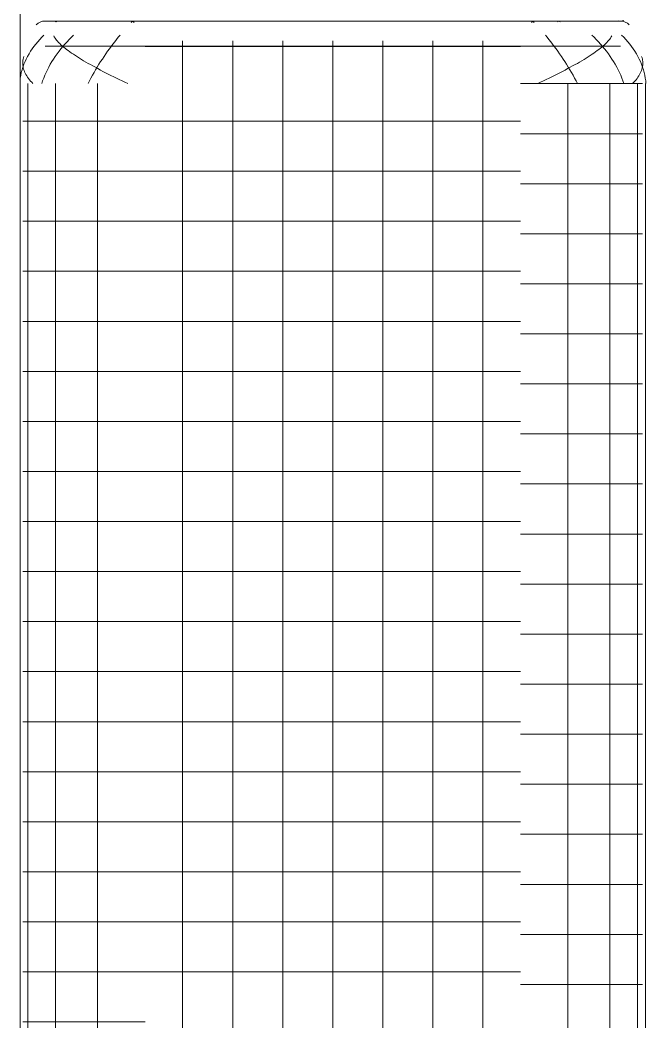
# Model space of a CAD drawing. Header units: millimetres. Extents: x 586.5 to 618.3, y 239.1 to 272.6.
# Drawn here: x 594.0715 to 594.3217, y 242.1104 to 242.5108 of the extents above; entities that cross this region are included whole.
import ezdxf

# ---------------------------------------------------------------- set-up
doc = ezdxf.new("R2010")
doc.units = ezdxf.units.MM
doc.header["$LTSCALE"] = 75
doc.layers.add('A Arquitetura LRZ', color=252, linetype='Continuous', lineweight=9)
doc.layers.add('A Mobiliário LRZ', color=253, linetype='Continuous', lineweight=9)

msp = doc.modelspace()

# ---------------------------------------------------------------- linework, layer by layer
at = {"layer": 'A Arquitetura LRZ'}
msp.add_line((594.0715434448688, 240.1799037126669), (594.0715434448688, 249.2604037126669), dxfattribs=at)
at = {"layer": 'A Mobiliário LRZ'}
for p, q in [((594.0815457760596, 242.5104037126669), (594.0815434448688, 242.5104037126669)), ((594.0815434448688, 242.5104037126669), (594.0815754406024, 242.5104037126669)), ((594.0815950391097, 242.5104037126669), (594.0815457760596, 242.5104037126669)), ((594.0815754406024, 242.5104037126669), (594.0816713766167, 242.5104037126669)), ((594.0817082110873, 242.5104037126669), (594.0815950391097, 242.5104037126669)), ((594.0816713766167, 242.5104037126669), (594.0818310994347, 242.5104037126669)), ((594.0818851109411, 242.5104037126669), (594.0817082110873, 242.5104037126669)), ((594.0818310994347, 242.5104037126669), (594.0820543535337, 242.5104037126669)), ((594.0821254556693, 242.5104037126669), (594.0818851109411, 242.5104037126669)), ((594.0820543535337, 242.5104037126669), (594.0823407817552, 242.5104037126669)), ((594.0824288607714, 242.5104037126669), (594.0821254556693, 242.5104037126669)), ((594.0823407817552, 242.5104037126669), (594.0826899258748, 242.5104037126669)), ((594.082794840864, 242.5104037126669), (594.0824288607714, 242.5104037126669)), ((594.0826899258748, 242.5104037126669), (594.0831012273363, 242.5104037126669)), ((594.0832228104572, 242.5104037126669), (594.082794840864, 242.5104037126669)), ((594.0831012273363, 242.5104037126669), (594.0835740281454, 242.5104037126669)), ((594.0837120848909, 242.5104037126669), (594.0832228104572, 242.5104037126669)), ((594.0835740281454, 242.5104037126669), (594.0841075719217, 242.5104037126669)), ((594.0842618814302, 242.5104037126669), (594.0837120848909, 242.5104037126669)), ((594.0841075719217, 242.5104037126669), (594.0847010051086, 242.5104037126669)), ((594.0848713205179, 242.5104037126669), (594.0842618814302, 242.5104037126669)), ((594.0847010051086, 242.5104037126669), (594.08535337834, 242.5104037126669)), ((594.0855394271817, 242.5104037126669), (594.0848713205179, 242.5104037126669)), ((594.08535337834, 242.5104037126669), (594.0860636479576, 242.5104037126669)), ((594.0862651325934, 242.5104037126669), (594.0855394271817, 242.5104037126669)), ((594.0859191143685, 242.5103830551478), (594.0856173112325, 242.510102401564)), ((594.086248376061, 242.5101526979246), (594.0859191143685, 242.510424370186)), ((594.0860636479576, 242.5104037126669), (594.0868306776817, 242.5104037126669)), ((594.087047275779, 242.5104037126669), (594.0862651325934, 242.5104037126669)), ((594.0868306776817, 242.5104037126669), (594.0876532404283, 242.5104037126669)), ((594.0878846054765, 242.5104037126669), (594.087047275779, 242.5104037126669)), ((594.0876532404283, 242.5104037126669), (594.0885300202724, 242.5104037126669)), ((594.0887757821367, 242.5104037126669), (594.0878846054765, 242.5104037126669)), ((594.0885300202724, 242.5104037126669), (594.0894596145534, 242.5104037126669)), ((594.0897193800673, 242.5104037126669), (594.0887757821367, 242.5104037126669)), ((594.0894596145534, 242.5104037126669), (594.0904405361188, 242.5104037126669)), ((594.0907138897128, 242.5104037126669), (594.0897193800673, 242.5104037126669)), ((594.0904405361188, 242.5104037126669), (594.0914712157032, 242.5104037126669)), ((594.09175772007, 242.5104037126669), (594.0907138897128, 242.5104037126669)), ((594.0914712157032, 242.5104037126669), (594.0925500044392, 242.5104037126669)), ((594.0928492012329, 242.5104037126669), (594.09175772007, 242.5104037126669)), ((594.0925500044392, 242.5104037126669), (594.0936751764949, 242.5104037126669)), ((594.0939865870644, 242.5104037126669), (594.0928492012329, 242.5104037126669)), ((594.0936751764949, 242.5104037126669), (594.0948449318352, 242.5104037126669)), ((594.0951680579899, 242.5104037126669), (594.0939865870644, 242.5104037126669)), ((594.0948449318352, 242.5104037126669), (594.0960573991008, 242.5104037126669)), ((594.096391723908, 242.5104037126669), (594.0951680579899, 242.5104037126669)), ((594.0960573991008, 242.5104037126669), (594.0973106386031, 242.5104037126669)), ((594.0976556272143, 242.5104037126669), (594.096391723908, 242.5104037126669)), ((594.0973106386031, 242.5104037126669), (594.0986026454259, 242.5104037126669)), ((594.098957745933, 242.5104037126669), (594.0976556272143, 242.5104037126669)), ((594.0986026454259, 242.5104037126669), (594.099931352634, 242.5104037126669)), ((594.1002959969519, 242.5104037126669), (594.098957745933, 242.5104037126669)), ((594.099931352634, 242.5104037126669), (594.1012946345795, 242.5104037126669)), ((594.101668239355, 242.5104037126669), (594.1002959969519, 242.5104037126669)), ((594.1012946345795, 242.5104037126669), (594.1026903103018, 242.5104037126669)), ((594.1030722778471, 242.5104037126669), (594.101668239355, 242.5104037126669)), ((594.1026903103018, 242.5104037126669), (594.1041161470177, 242.5104037126669)), ((594.1045058662662, 242.5104037126669), (594.1030722778471, 242.5104037126669)), ((594.1041161470177, 242.5104037126669), (594.1055698636926, 242.5104037126669)), ((594.1059667111765, 242.5104037126669), (594.1045058662662, 242.5104037126669)), ((594.1055698636926, 242.5104037126669), (594.1070491346898, 242.5104037126669)), ((594.1074524755378, 242.5104037126669), (594.1059667111765, 242.5104037126669)), ((594.1070491346898, 242.5104037126669), (594.1085515934913, 242.5104037126669)), ((594.1089607824441, 242.5104037126669), (594.1074524755378, 242.5104037126669)), ((594.1085515934913, 242.5104037126669), (594.1100748364835, 242.5104037126669)), ((594.1104892189262, 242.5104037126669), (594.1089607824441, 242.5104037126669)), ((594.1100748364835, 242.5104037126669), (594.1116164268027, 242.5104037126669)), ((594.1120353398117, 242.5104037126669), (594.1104892189262, 242.5104037126669)), ((594.1116164268027, 242.5104037126669), (594.1131738982332, 242.5104037126669)), ((594.113596671637, 242.5104037126669), (594.1120353398117, 242.5104037126669)), ((594.1131738982332, 242.5104037126669), (594.1147447591528, 242.5104037126669)), ((594.1151707166042, 242.5104037126669), (594.113596671637, 242.5104037126669)), ((594.1147447591528, 242.5104037126669), (594.1163264965193, 242.5104037126669)), ((594.1167549565772, 242.5104037126669), (594.1151707166042, 242.5104037126669)), ((594.116016150175, 242.509791849486), (594.1165969579215, 242.5103731858679)), ((594.1163264965193, 242.5104037126669), (594.1179165798902, 242.5104037126669)), ((594.1171580980301, 242.5098901046656), (594.1165969579215, 242.5104342394659)), ((594.11834685711, 242.5104037126669), (594.1167549565772, 242.5104037126669)), ((594.1179165798902, 242.5104037126669), (594.1195124654714, 242.5104037126669)), ((594.1199438715014, 242.5104037126669), (594.11834685711, 242.5104037126669)), ((594.1195124654714, 242.5104037126669), (594.1211116001865, 242.5104037126669)), ((594.1215434448688, 242.5104037126669), (594.1199438715014, 242.5104037126669)), ((594.1211116001865, 242.5104037126669), (594.1215434448688, 242.5104037126669)), ((594.2715434448688, 242.5104037126669), (594.1215434448688, 242.5104037126669)), ((594.1215434448688, 242.5104037126669), (594.2715434448688, 242.5104037126669)), ((594.2719752895512, 242.5104037126669), (594.2715434448688, 242.5104037126669)), ((594.2715434448688, 242.5104037126669), (594.2731430182363, 242.5104037126669)), ((594.2735744242661, 242.5104037126669), (594.2719752895512, 242.5104037126669)), ((594.2731430182363, 242.5104037126669), (594.2747400326275, 242.5104037126669)), ((594.2751703098473, 242.5104037126669), (594.2735744242661, 242.5104037126669)), ((594.2747400326275, 242.5104037126669), (594.2763319331603, 242.5104037126669)), ((594.2767603932183, 242.5104037126669), (594.2751703098473, 242.5104037126669)), ((594.2764899318161, 242.5104342394659), (594.2759287917074, 242.5098901046656)), ((594.2763319331603, 242.5104037126669), (594.2779161731333, 242.5104037126669)), ((594.2764899318161, 242.5103731858679), (594.2770707395625, 242.509791849486)), ((594.2783421305849, 242.5104037126669), (594.2767603932183, 242.5104037126669)), ((594.2779161731333, 242.5104037126669), (594.2794902181006, 242.5104037126669)), ((594.2799129915045, 242.5104037126669), (594.2783421305849, 242.5104037126669)), ((594.2794902181006, 242.5104037126669), (594.2810515499259, 242.5104037126669)), ((594.2814704629349, 242.5104037126669), (594.2799129915045, 242.5104037126669)), ((594.2810515499259, 242.5104037126669), (594.2825976708114, 242.5104037126669)), ((594.2830120532541, 242.5104037126669), (594.2814704629349, 242.5104037126669)), ((594.2825976708114, 242.5104037126669), (594.2841261072934, 242.5104037126669)), ((594.2845352962463, 242.5104037126669), (594.2830120532541, 242.5104037126669)), ((594.2841261072934, 242.5104037126669), (594.2856344141998, 242.5104037126669)), ((594.2860377550479, 242.5104037126669), (594.2845352962463, 242.5104037126669)), ((594.2856344141998, 242.5104037126669), (594.2871201785612, 242.5104037126669)), ((594.2875170260451, 242.5104037126669), (594.2860377550479, 242.5104037126669)), ((594.2868949558008, 242.5104029869037), (594.2863571572105, 242.5101332501952)), ((594.2874052143756, 242.5101430525013), (594.2868949558007, 242.5104044384302)), ((594.2871201785612, 242.5104037126669), (594.2885810234715, 242.5104037126669)), ((594.2889707427198, 242.5104037126669), (594.2875170260451, 242.5104037126669)), ((594.2885810234715, 242.5104037126669), (594.2900146118905, 242.5104037126669)), ((594.2903965794358, 242.5104037126669), (594.2889707427198, 242.5104037126669)), ((594.2900146118905, 242.5104037126669), (594.2914186503825, 242.5104037126669)), ((594.2917922551582, 242.5104037126669), (594.2903965794358, 242.5104037126669)), ((594.2914186503825, 242.5104037126669), (594.2927908927857, 242.5104037126669)), ((594.2931555371035, 242.5104037126669), (594.2917922551582, 242.5104037126669)), ((594.2927908927857, 242.5104037126669), (594.2941291438046, 242.5104037126669)), ((594.2944842443117, 242.5104037126669), (594.2931555371035, 242.5104037126669)), ((594.2941291438046, 242.5104037126669), (594.2954312625233, 242.5104037126669)), ((594.2957762511345, 242.5104037126669), (594.2944842443117, 242.5104037126669)), ((594.2954312625233, 242.5104037126669), (594.2966951658295, 242.5104037126669)), ((594.2970294906368, 242.5104037126669), (594.2957762511345, 242.5104037126669)), ((594.2966951658295, 242.5104037126669), (594.2979188317477, 242.5104037126669)), ((594.2982419579024, 242.5104037126669), (594.2970294906368, 242.5104037126669)), ((594.2979188317477, 242.5104037126669), (594.2991003026732, 242.5104037126669)), ((594.2994117132426, 242.5104037126669), (594.2982419579024, 242.5104037126669)), ((594.2991003026732, 242.5104037126669), (594.3002376885048, 242.5104037126669)), ((594.3005368852985, 242.5104037126669), (594.2994117132426, 242.5104037126669)), ((594.3002376885048, 242.5104037126669), (594.3013291696676, 242.5104037126669)), ((594.3016156740345, 242.5104037126669), (594.3005368852985, 242.5104037126669)), ((594.3013291696676, 242.5104037126669), (594.3023730000248, 242.5104037126669)), ((594.3026463536188, 242.5104037126669), (594.3016156740345, 242.5104037126669)), ((594.3023730000248, 242.5104037126669), (594.3033675096702, 242.5104037126669)), ((594.3036272751842, 242.5104037126669), (594.3026463536188, 242.5104037126669)), ((594.3033675096702, 242.5104037126669), (594.3043111076008, 242.5104037126669)), ((594.3045568694652, 242.5104037126669), (594.3036272751842, 242.5104037126669)), ((594.3043111076008, 242.5104037126669), (594.3052022842611, 242.5104037126669)), ((594.3054336493093, 242.5104037126669), (594.3045568694652, 242.5104037126669)), ((594.3052022842611, 242.5104037126669), (594.3060396139585, 242.5104037126669)), ((594.3062562120559, 242.5104037126669), (594.3054336493093, 242.5104037126669)), ((594.3060396139585, 242.5104037126669), (594.3068217571442, 242.5104037126669)), ((594.3070232417799, 242.5104037126669), (594.3062562120559, 242.5104037126669)), ((594.3068217571442, 242.5104037126669), (594.3075474625558, 242.5104037126669)), ((594.3077335113976, 242.5104037126669), (594.3070232417799, 242.5104037126669)), ((594.3075474625558, 242.5104037126669), (594.3082155692197, 242.5104037126669)), ((594.3083858846289, 242.5104037126669), (594.3077335113976, 242.5104037126669)), ((594.3082155692197, 242.5104037126669), (594.3088250083075, 242.5104037126669)), ((594.3089793178159, 242.5104037126669), (594.3083858846289, 242.5104037126669)), ((594.3088250083075, 242.5104037126669), (594.3093748048468, 242.5104037126669)), ((594.3095128615921, 242.5104037126669), (594.3089793178159, 242.5104037126669)), ((594.3093748048468, 242.5104037126669), (594.3098640792804, 242.5104037126669)), ((594.3099856624012, 242.5104037126669), (594.3095128615921, 242.5104037126669)), ((594.3098640792804, 242.5104037126669), (594.3102920488735, 242.5104037126669)), ((594.3103969638629, 242.5104037126669), (594.3099856624012, 242.5104037126669)), ((594.3102920488735, 242.5104037126669), (594.3106580289663, 242.5104037126669)), ((594.3107461079825, 242.5104037126669), (594.3103969638629, 242.5104037126669)), ((594.3106580289663, 242.5104037126669), (594.3109614340683, 242.5104037126669)), ((594.3110325362038, 242.5104037126669), (594.3107461079825, 242.5104037126669)), ((594.3109614340683, 242.5104037126669), (594.3112017787964, 242.5104037126669)), ((594.311255790303, 242.5104037126669), (594.3110325362038, 242.5104037126669)), ((594.3112017787964, 242.5104037126669), (594.3113786786503, 242.5104037126669)), ((594.3114155131209, 242.5104037126669), (594.311255790303, 242.5104037126669)), ((594.3113786786503, 242.5104037126669), (594.3114918506278, 242.5104037126669)), ((594.3115114491352, 242.5104037126669), (594.3114155131209, 242.5104037126669)), ((594.3114918506278, 242.5104037126669), (594.311541113678, 242.5104037126669)), ((594.3115434448688, 242.5104037126669), (594.3115114491352, 242.5104037126669)), ((594.311541113678, 242.5104037126669), (594.3115434448688, 242.5104037126669)), ((594.0786074040119, 242.5021485860614), (594.0794124850444, 242.5030458568703)), ((594.0794124850444, 242.5030458568703), (594.080250693097, 242.503916842957)), ((594.080250693097, 242.503916842957), (594.0811203143367, 242.5047602466545)), ((594.0849990887002, 242.5044822552312), (594.0852432503108, 242.5040668397037)), ((594.0852432503108, 242.5040668397037), (594.0855217109735, 242.5036447138489)), ((594.0855217109735, 242.5036447138489), (594.0858344182144, 242.5032160294422)), ((594.0858344182144, 242.5032160294422), (594.0861812713174, 242.502780940617)), ((594.0861812713174, 242.502780940617), (594.0865621213148, 242.5023396038096)), ((594.0903465981139, 242.5021485860614), (594.0912018489082, 242.5030458568703)), ((594.0912018489082, 242.5030458568703), (594.0920726660449, 242.503916842957)), ((594.0920726660449, 242.503916842957), (594.0929571650812, 242.5047602466545)), ((594.1094085178751, 242.5021485860614), (594.1101131884329, 242.5030458568703)), ((594.1101131884329, 242.5030458568703), (594.1108122108225, 242.503916842957)), ((594.1108122108225, 242.503916842957), (594.1115039723204, 242.5047602466545)), ((594.1365434448688, 242.5024540945734), (594.1365434448688, 242.4955974388276)), ((594.1565434448688, 242.5024540945734), (594.1565434448688, 242.4955974388276)), ((594.1765434448688, 242.5024540945734), (594.1765434448688, 242.4955974388276)), ((594.1965434448688, 242.5024540945734), (594.1965434448688, 242.4955974388276)), ((594.2165434448688, 242.5024540945734), (594.2165434448688, 242.4955974388276)), ((594.2365434448689, 242.5024540945734), (594.2365434448689, 242.4955974388276)), ((594.2565434448688, 242.5024540945734), (594.2565434448688, 242.4955974388276)), ((594.2815829174172, 242.5047602466545), (594.2822746789152, 242.503916842957)), ((594.2822746789152, 242.503916842957), (594.2829737013047, 242.5030458568703)), ((594.2829737013047, 242.5030458568703), (594.2836783718625, 242.5021485860614)), ((594.3001297246565, 242.5047602466545), (594.3010142236927, 242.503916842957)), ((594.3010142236927, 242.503916842957), (594.3018850408293, 242.5030458568703)), ((594.3018850408293, 242.5030458568703), (594.3027402916236, 242.5021485860614)), ((594.3069056184203, 242.502780940617), (594.3065247684227, 242.5023396038096)), ((594.3072524715232, 242.5032160294422), (594.3069056184203, 242.502780940617)), ((594.3075651787642, 242.5036447138489), (594.3072524715232, 242.5032160294422)), ((594.3078436394269, 242.5040668397037), (594.3075651787642, 242.5036447138489)), ((594.3080878010373, 242.5044822552312), (594.3078436394269, 242.5040668397037)), ((594.3119665754009, 242.5047602466545), (594.3128361966405, 242.503916842957)), ((594.3128361966405, 242.503916842957), (594.3136744046933, 242.5030458568703)), ((594.3136744046933, 242.5030458568703), (594.3144794857258, 242.5021485860614)), ((594.0757504367326, 242.4983239373724), (594.0764071347521, 242.4993126173826)), ((594.0764071347521, 242.4993126173826), (594.0771031735082, 242.5002805747589)), ((594.0771031735082, 242.5002805747589), (594.0778371036846, 242.5012263673585)), ((594.0778371036846, 242.5012263673585), (594.0786074040119, 242.5021485860614)), ((594.0815434448688, 242.5004037126669), (594.0815754406024, 242.5004037126669)), ((594.0815754406024, 242.5004037126669), (594.0816713766167, 242.5004037126669)), ((594.0816713766167, 242.5004037126669), (594.0818310994347, 242.5004037126669)), ((594.0818310994347, 242.5004037126669), (594.0820543535337, 242.5004037126669)), ((594.0820543535337, 242.5004037126669), (594.0823407817552, 242.5004037126669)), ((594.0823407817552, 242.5004037126669), (594.0826899258748, 242.5004037126669)), ((594.0826899258748, 242.5004037126669), (594.0831012273363, 242.5004037126669)), ((594.0831012273363, 242.5004037126669), (594.0835740281454, 242.5004037126669)), ((594.0835740281454, 242.5004037126669), (594.0841075719217, 242.5004037126669)), ((594.0841075719217, 242.5004037126669), (594.0847010051086, 242.5004037126669)), ((594.0847010051086, 242.5004037126669), (594.08535337834, 242.5004037126669)), ((594.08535337834, 242.5004037126669), (594.0860636479576, 242.5004037126669)), ((594.0860636479576, 242.5004037126669), (594.0868306776817, 242.5004037126669)), ((594.0865621213148, 242.5023396038096), (594.086976771059, 242.5018921777025)), ((594.0868306776817, 242.5004037126669), (594.0876532404283, 242.5004037126669)), ((594.086976771059, 242.5018921777025), (594.0874249753689, 242.5014388231679)), ((594.087118281193, 242.4983239373724), (594.0878928172303, 242.4993126173826)), ((594.0874249753689, 242.5014388231679), (594.0879064412571, 242.5009797032094)), ((594.0876532404283, 242.5004037126669), (594.0885300202724, 242.5004037126669)), ((594.0878928172303, 242.4993126173826), (594.0886902478297, 242.5002805747589)), ((594.0879064412571, 242.5009797032094), (594.0884208282336, 242.5005149829034)), ((594.0884208282336, 242.5005149829034), (594.0889677486861, 242.5000448293403)), ((594.0885300202724, 242.5004037126669), (594.0894596145534, 242.5004037126669)), ((594.0886902478297, 242.5002805747589), (594.0895087819754, 242.5012263673585)), ((594.0889677486861, 242.5000448293403), (594.0895467683383, 242.4995694115638)), ((594.0894596145534, 242.5004037126669), (594.0904405361188, 242.5004037126669)), ((594.0895087819754, 242.5012263673585), (594.0903465981139, 242.5021485860614)), ((594.0895467683383, 242.4995694115638), (594.0901574067841, 242.4990889005102)), ((594.0901574067841, 242.4990889005102), (594.0907991380952, 242.4986034689474)), ((594.0904405361188, 242.5004037126669), (594.0914712157032, 242.5004037126669)), ((594.0907991380952, 242.4986034689474), (594.0914713915057, 242.4981132914123)), ((594.0914712157032, 242.5004037126669), (594.0925500044392, 242.5004037126669)), ((594.0925500044392, 242.5004037126669), (594.0936751764949, 242.5004037126669)), ((594.0936751764949, 242.5004037126669), (594.0948449318352, 242.5004037126669)), ((594.0948449318352, 242.5004037126669), (594.0960573991008, 242.5004037126669)), ((594.0960573991008, 242.5004037126669), (594.0973106386031, 242.5004037126669)), ((594.0973106386031, 242.5004037126669), (594.0986026454259, 242.5004037126669)), ((594.0986026454259, 242.5004037126669), (594.099931352634, 242.5004037126669)), ((594.099931352634, 242.5004037126669), (594.1012946345795, 242.5004037126669)), ((594.1012946345795, 242.5004037126669), (594.1026903103018, 242.5004037126669)), ((594.1026903103018, 242.5004037126669), (594.1041161470177, 242.5004037126669)), ((594.1041161470177, 242.5004037126669), (594.1055698636926, 242.5004037126669)), ((594.1055698636926, 242.5004037126669), (594.1070491346898, 242.5004037126669)), ((594.1065666227419, 242.4983239373724), (594.1072771926883, 242.4993126173826)), ((594.1070491346898, 242.5004037126669), (594.1085515934913, 242.5004037126669)), ((594.1072771926883, 242.4993126173826), (594.1079888370627, 242.5002805747589)), ((594.1079888370627, 242.5002805747589), (594.1086998435486, 242.5012263673585)), ((594.1085515934913, 242.5004037126669), (594.1100748364835, 242.5004037126669)), ((594.1086998435486, 242.5012263673585), (594.1094085178751, 242.5021485860614)), ((594.1100748364835, 242.5004037126669), (594.1116164268027, 242.5004037126669)), ((594.1116164268027, 242.5004037126669), (594.1131738982332, 242.5004037126669)), ((594.1131738982332, 242.5004037126669), (594.1147447591528, 242.5004037126669)), ((594.1147447591528, 242.5004037126669), (594.1163264965193, 242.5004037126669)), ((594.1163264965193, 242.5004037126669), (594.1179165798902, 242.5004037126669)), ((594.1179165798902, 242.5004037126669), (594.1195124654714, 242.5004037126669)), ((594.1195124654714, 242.5004037126669), (594.1211116001865, 242.5004037126669)), ((594.1211116001865, 242.5004037126669), (594.1215434448688, 242.5004037126669)), ((594.1215434448688, 242.5004037126669), (594.2715434448688, 242.5004037126669)), ((594.1215434448688, 242.5002805747589), (594.2715434448688, 242.5002805747589)), ((594.2715434448688, 242.5004037126669), (594.2731430182363, 242.5004037126669)), ((594.2731430182363, 242.5004037126669), (594.2747400326275, 242.5004037126669)), ((594.2747400326275, 242.5004037126669), (594.2763319331603, 242.5004037126669)), ((594.2763319331603, 242.5004037126669), (594.2779161731333, 242.5004037126669)), ((594.2779161731333, 242.5004037126669), (594.2794902181006, 242.5004037126669)), ((594.2794902181006, 242.5004037126669), (594.2810515499259, 242.5004037126669)), ((594.2810515499259, 242.5004037126669), (594.2825976708114, 242.5004037126669)), ((594.2825976708114, 242.5004037126669), (594.2841261072934, 242.5004037126669)), ((594.2836783718625, 242.5021485860614), (594.284387046189, 242.5012263673585)), ((594.2841261072934, 242.5004037126669), (594.2856344141998, 242.5004037126669)), ((594.284387046189, 242.5012263673585), (594.2850980526749, 242.5002805747589)), ((594.2850980526749, 242.5002805747589), (594.2858096970492, 242.4993126173826)), ((594.2856344141998, 242.5004037126669), (594.2871201785612, 242.5004037126669)), ((594.2858096970492, 242.4993126173826), (594.2865202669957, 242.4983239373724)), ((594.2871201785612, 242.5004037126669), (594.2885810234715, 242.5004037126669)), ((594.2885810234715, 242.5004037126669), (594.2900146118905, 242.5004037126669)), ((594.2900146118905, 242.5004037126669), (594.2914186503825, 242.5004037126669)), ((594.2914186503825, 242.5004037126669), (594.2927908927857, 242.5004037126669)), ((594.2927908927857, 242.5004037126669), (594.2941291438046, 242.5004037126669)), ((594.2941291438046, 242.5004037126669), (594.2954312625233, 242.5004037126669)), ((594.2954312625233, 242.5004037126669), (594.2966951658295, 242.5004037126669)), ((594.2966951658295, 242.5004037126669), (594.2979188317477, 242.5004037126669)), ((594.2979188317477, 242.5004037126669), (594.2991003026732, 242.5004037126669)), ((594.2991003026732, 242.5004037126669), (594.3002376885048, 242.5004037126669)), ((594.3002376885048, 242.5004037126669), (594.3013291696676, 242.5004037126669)), ((594.3013291696676, 242.5004037126669), (594.3023730000248, 242.5004037126669)), ((594.3022877516423, 242.4986034689474), (594.301615498232, 242.4981132914123)), ((594.3029294829535, 242.4990889005102), (594.3022877516423, 242.4986034689474)), ((594.3023730000248, 242.5004037126669), (594.3033675096702, 242.5004037126669)), ((594.3027402916236, 242.5021485860614), (594.3035781077622, 242.5012263673585)), ((594.3035401213992, 242.4995694115638), (594.3029294829535, 242.4990889005102)), ((594.3033675096702, 242.5004037126669), (594.3043111076008, 242.5004037126669)), ((594.3041191410516, 242.5000448293403), (594.3035401213992, 242.4995694115638)), ((594.3035781077622, 242.5012263673585), (594.3043966419078, 242.5002805747589)), ((594.304666061504, 242.5005149829034), (594.3041191410516, 242.5000448293403)), ((594.3043111076008, 242.5004037126669), (594.3052022842611, 242.5004037126669)), ((594.3043966419078, 242.5002805747589), (594.3051940725072, 242.4993126173826)), ((594.3051804484804, 242.5009797032094), (594.304666061504, 242.5005149829034)), ((594.3056619143688, 242.5014388231679), (594.3051804484804, 242.5009797032094)), ((594.3051940725072, 242.4993126173826), (594.3059686085445, 242.4983239373724)), ((594.3052022842611, 242.5004037126669), (594.3060396139585, 242.5004037126669)), ((594.3061101186786, 242.5018921777025), (594.3056619143688, 242.5014388231679)), ((594.3060396139585, 242.5004037126669), (594.3068217571442, 242.5004037126669)), ((594.3065247684227, 242.5023396038096), (594.3061101186786, 242.5018921777025)), ((594.3068217571442, 242.5004037126669), (594.3075474625558, 242.5004037126669)), ((594.3075474625558, 242.5004037126669), (594.3082155692197, 242.5004037126669)), ((594.3082155692197, 242.5004037126669), (594.3088250083075, 242.5004037126669)), ((594.3088250083075, 242.5004037126669), (594.3093748048468, 242.5004037126669)), ((594.3093748048468, 242.5004037126669), (594.3098640792804, 242.5004037126669)), ((594.3098640792804, 242.5004037126669), (594.3102920488735, 242.5004037126669)), ((594.3102920488735, 242.5004037126669), (594.3106580289663, 242.5004037126669)), ((594.3106580289663, 242.5004037126669), (594.3109614340683, 242.5004037126669)), ((594.3109614340683, 242.5004037126669), (594.3112017787964, 242.5004037126669)), ((594.3112017787964, 242.5004037126669), (594.3113786786503, 242.5004037126669)), ((594.3113786786503, 242.5004037126669), (594.3114918506278, 242.5004037126669)), ((594.3114918506278, 242.5004037126669), (594.311541113678, 242.5004037126669)), ((594.311541113678, 242.5004037126669), (594.3115434448688, 242.5004037126669)), ((594.3144794857258, 242.5021485860614), (594.3152497860531, 242.5012263673585)), ((594.3152497860531, 242.5012263673585), (594.3159837162293, 242.5002805747589)), ((594.3159837162293, 242.5002805747589), (594.3166797549856, 242.4993126173826)), ((594.3166797549856, 242.4993126173826), (594.317336453005, 242.4983239373724)), ((594.0727000702514, 242.4947458302798), (594.0726405356963, 242.4942441521964)), ((594.0727927848691, 242.495244387714), (594.0727000702514, 242.4947458302798)), ((594.0729184549307, 242.4957396579604), (594.0727927848691, 242.495244387714)), ((594.0730768146702, 242.4962314755785), (594.0729184549307, 242.4957396579604)), ((594.073543323366, 242.4941918680646), (594.0740297265775, 242.4952484328695)), ((594.0740297265775, 242.4952484328695), (594.0745604789681, 242.4962903301979)), ((594.0745604789681, 242.4962903301979), (594.0751344532105, 242.4973160077452)), ((594.0751344532105, 242.4973160077452), (594.0757504367326, 242.4983239373724)), ((594.084283573868, 242.4941918680646), (594.0849493946421, 242.4952484328695)), ((594.0849493946421, 242.4952484328695), (594.0856448761264, 242.4962903301979)), ((594.0856448761264, 242.4962903301979), (594.0863683955077, 242.4973160077452)), ((594.0863683955077, 242.4973160077452), (594.087118281193, 242.4983239373724)), ((594.0914713915057, 242.4981132914123), (594.0921735521675, 242.4976185441481)), ((594.0921735521675, 242.4976185441481), (594.0929049619796, 242.4971194050414)), ((594.0929049619796, 242.4971194050414), (594.0936649204864, 242.4966160535574)), ((594.0936649204864, 242.4966160535574), (594.0944526858465, 242.4961086706763)), ((594.0944526858465, 242.4961086706763), (594.0952674758686, 242.4955974388276)), ((594.0952674758686, 242.4955974388276), (594.0961084691136, 242.4950825418247)), ((594.0961084691136, 242.4950825418247), (594.0969748060611, 242.4945641647988)), ((594.0969748060611, 242.4945641647988), (594.0978655903376, 242.4940424941323)), ((594.1037697022971, 242.4941918680646), (594.104458654875, 242.4952484328695)), ((594.104458654875, 242.4952484328695), (594.1051556175405, 242.4962903301979)), ((594.1051556175405, 242.4962903301979), (594.1058588529118, 242.4973160077452)), ((594.1058588529118, 242.4973160077452), (594.1065666227419, 242.4983239373724)), ((594.1365434448688, 242.4955974388276), (594.1365434448688, 242.4854037126669)), ((594.1565434448688, 242.4955974388276), (594.1565434448688, 242.4854037126669)), ((594.1765434448688, 242.4955974388276), (594.1765434448688, 242.4854037126669)), ((594.1965434448688, 242.4955974388276), (594.1965434448688, 242.4854037126669)), ((594.2165434448688, 242.4955974388276), (594.2165434448688, 242.4854037126669)), ((594.2365434448689, 242.4955974388276), (594.2365434448689, 242.4854037126669)), ((594.2565434448688, 242.4955974388276), (594.2565434448688, 242.4854037126669)), ((594.2865202669957, 242.4983239373724), (594.2872280368258, 242.4973160077452)), ((594.2872280368258, 242.4973160077452), (594.287931272197, 242.4962903301979)), ((594.287931272197, 242.4962903301979), (594.2886282348626, 242.4952484328695)), ((594.2886282348626, 242.4952484328695), (594.2893171874405, 242.4941918680646)), ((594.2961120836765, 242.4945641647988), (594.2952212993999, 242.4940424941323)), ((594.296978420624, 242.4950825418247), (594.2961120836765, 242.4945641647988)), ((594.2978194138691, 242.4955974388276), (594.296978420624, 242.4950825418247)), ((594.2986342038912, 242.4961086706763), (594.2978194138691, 242.4955974388276)), ((594.2994219692512, 242.4966160535574), (594.2986342038912, 242.4961086706763)), ((594.300181927758, 242.4971194050414), (594.2994219692512, 242.4966160535574)), ((594.30091333757, 242.4976185441481), (594.300181927758, 242.4971194050414)), ((594.301615498232, 242.4981132914123), (594.30091333757, 242.4976185441481)), ((594.3059686085445, 242.4983239373724), (594.3067184942299, 242.4973160077452)), ((594.3067184942299, 242.4973160077452), (594.3074420136112, 242.4962903301979)), ((594.3074420136112, 242.4962903301979), (594.3081374950956, 242.4952484328695)), ((594.3081374950956, 242.4952484328695), (594.3088033158697, 242.4941918680646)), ((594.317336453005, 242.4983239373724), (594.3179524365271, 242.4973160077452)), ((594.3179524365271, 242.4973160077452), (594.3185264107694, 242.4962903301979)), ((594.3185264107694, 242.4962903301979), (594.3190571631601, 242.4952484328695)), ((594.3190571631601, 242.4952484328695), (594.3195435663715, 242.4941918680646)), ((594.3200100750673, 242.4962314755785), (594.3201684348069, 242.4957396579604)), ((594.3201684348069, 242.4957396579604), (594.3202941048686, 242.495244387714)), ((594.3202941048686, 242.495244387714), (594.3203868194862, 242.4947458302798)), ((594.3203868194862, 242.4947458302798), (594.3204463540413, 242.4942441521964)), ((594.0720606129762, 242.4898506955693), (594.0723601455309, 242.4909500055282)), ((594.0723601455309, 242.4909500055282), (594.0727076308146, 242.4920410521624)), ((594.0726405356963, 242.4942441521964), (594.0726143642918, 242.4937395210448)), ((594.0726143642918, 242.4937395210448), (594.072621697274, 242.4932321053925)), ((594.072621697274, 242.4932321053925), (594.0726626337685, 242.4927220747368)), ((594.0726626337685, 242.4927220747368), (594.072737230592, 242.4922095994491)), ((594.0727076308146, 242.4920410521624), (594.0731023085889, 242.4931222099406)), ((594.072737230592, 242.4922095994491), (594.0728455021191, 242.4916948507169)), ((594.0728455021191, 242.4916948507169), (594.0729874202103, 242.4911780004875)), ((594.0729874202103, 242.4911780004875), (594.073162914204, 242.4906592214098)), ((594.0731023085889, 242.4931222099406), (594.073543323366, 242.4941918680646)), ((594.073162914204, 242.4906592214098), (594.0733718709706, 242.4901386867774)), ((594.0819474091847, 242.4898506955693), (594.0824794826642, 242.4909500055282)), ((594.0824794826642, 242.4909500055282), (594.0830471360837, 242.4920410521624)), ((594.0830471360837, 242.4920410521624), (594.0836489835301, 242.4931222099406)), ((594.0836489835301, 242.4931222099406), (594.084283573868, 242.4941918680646)), ((594.0978655903376, 242.4940424941323), (594.098779890006, 242.493517717392)), ((594.098779890006, 242.493517717392), (594.0997167389125, 242.4929900232613)), ((594.0997167389125, 242.4929900232613), (594.1006751380903, 242.4924596014726)), ((594.1006751380903, 242.4924596014726), (594.101654057216, 242.4919266427391)), ((594.1011284430059, 242.4898506955693), (594.1017681656813, 242.4909500055282)), ((594.101654057216, 242.4919266427391), (594.1026524361189, 242.4913913386862)), ((594.1017681656813, 242.4909500055282), (594.1024227439543, 242.4920410521624)), ((594.1024227439543, 242.4920410521624), (594.1030904915474, 242.4931222099406)), ((594.1026524361189, 242.4913913386862), (594.1036691863377, 242.4908538817823)), ((594.1030904915474, 242.4931222099406), (594.1037697022971, 242.4941918680646)), ((594.1036691863377, 242.4908538817823), (594.1047031927242, 242.4903144652702)), ((594.2894177034, 242.4908538817823), (594.2883836970135, 242.4903144652702)), ((594.2893171874405, 242.4941918680646), (594.2899963981902, 242.4931222099406)), ((594.2904344536187, 242.4913913386862), (594.2894177034, 242.4908538817823)), ((594.2899963981902, 242.4931222099406), (594.2906641457834, 242.4920410521624)), ((594.2914328325215, 242.4919266427391), (594.2904344536187, 242.4913913386862)), ((594.2906641457834, 242.4920410521624), (594.2913187240563, 242.4909500055282)), ((594.2913187240563, 242.4909500055282), (594.2919584467317, 242.4898506955693)), ((594.2924117516473, 242.4924596014726), (594.2914328325215, 242.4919266427391)), ((594.293370150825, 242.4929900232613), (594.2924117516473, 242.4924596014726)), ((594.2943069997316, 242.493517717392), (594.293370150825, 242.4929900232613)), ((594.2952212993999, 242.4940424941323), (594.2943069997316, 242.493517717392)), ((594.3088033158697, 242.4941918680646), (594.3094379062074, 242.4931222099406)), ((594.3094379062074, 242.4931222099406), (594.3100397536539, 242.4920410521624)), ((594.3100397536539, 242.4920410521624), (594.3106074070735, 242.4909500055282)), ((594.3106074070735, 242.4909500055282), (594.3111394805528, 242.4898506955693)), ((594.3195435663715, 242.4941918680646), (594.3199845811487, 242.4931222099406)), ((594.3199239755336, 242.4906592214098), (594.319715018767, 242.4901386867774)), ((594.3200994695272, 242.4911780004875), (594.3199239755336, 242.4906592214098)), ((594.3199845811487, 242.4931222099406), (594.3203792589229, 242.4920410521624)), ((594.3202413876185, 242.4916948507169), (594.3200994695272, 242.4911780004875)), ((594.3203496591456, 242.4922095994491), (594.3202413876185, 242.4916948507169)), ((594.3204242559691, 242.4927220747368), (594.3203496591456, 242.4922095994491)), ((594.3203792589229, 242.4920410521624), (594.3207267442067, 242.4909500055282)), ((594.3204651924635, 242.4932321053925), (594.3204242559691, 242.4927220747368)), ((594.3204463540413, 242.4942441521964), (594.3204725254459, 242.4937395210448)), ((594.3204725254459, 242.4937395210448), (594.3204651924635, 242.4932321053925)), ((594.3207267442067, 242.4909500055282), (594.3210262767615, 242.4898506955693)), ((594.071607959381, 242.487633846919), (594.0718096962034, 242.4887447601282)), ((594.0718096962034, 242.4887447601282), (594.0720606129762, 242.4898506955693)), ((594.0733718709706, 242.4901386867774), (594.0736141350312, 242.48961657047)), ((594.0736141350312, 242.48961657047), (594.0738895087375, 242.4890930468959)), ((594.0738895087375, 242.4890930468959), (594.0741977525156, 242.4885682909333)), ((594.0741977525156, 242.4885682909333), (594.0745385851714, 242.4880424778723)), ((594.0745385851714, 242.4880424778723), (594.0749116842578, 242.4875157833557)), ((594.0749116842578, 242.4875157833557), (594.0753166865038, 242.4869883833212)), ((594.0753166865038, 242.4869883833212), (594.0757531883035, 242.4864604539419)), ((594.0757531883035, 242.4864604539419), (594.0762207462649, 242.4859321715679)), ((594.0802001450135, 242.4854037126669), (594.0805774716587, 242.4865196110717)), ((594.0805774716587, 242.4865196110717), (594.0809951972686, 242.487633846919)), ((594.0809951972686, 242.487633846919), (594.0814522325888, 242.4887447601282)), ((594.0814522325888, 242.4887447601282), (594.0819474091847, 242.4898506955693)), ((594.0987508774549, 242.4854037126669), (594.0993148751927, 242.4865196110717)), ((594.0993148751927, 242.4865196110717), (594.0999001821089, 242.487633846919)), ((594.0999001821089, 242.487633846919), (594.1005052376403, 242.4887447601282)), ((594.1005052376403, 242.4887447601282), (594.1011284430059, 242.4898506955693)), ((594.1047031927242, 242.4903144652702), (594.1057533150909, 242.4897732830969)), ((594.1057533150909, 242.4897732830969), (594.1068183898992, 242.4892305298446)), ((594.1068183898992, 242.4892305298446), (594.1078972319858, 242.4886864006602)), ((594.1078972319858, 242.4886864006602), (594.108988636325, 242.4881410911854)), ((594.108988636325, 242.4881410911854), (594.1100913798219, 242.4875947974861)), ((594.1100913798219, 242.4875947974861), (594.111204223138, 242.4870477159823)), ((594.111204223138, 242.4870477159823), (594.1123259125395, 242.486500043377)), ((594.1123259125395, 242.486500043377), (594.1134551817722, 242.4859519765861)), ((594.2807609771982, 242.486500043377), (594.2796317079653, 242.4859519765861)), ((594.2818826665996, 242.4870477159823), (594.2807609771982, 242.486500043377)), ((594.2829955099156, 242.4875947974861), (594.2818826665996, 242.4870477159823)), ((594.2840982534127, 242.4881410911854), (594.2829955099156, 242.4875947974861)), ((594.2851896577517, 242.4886864006602), (594.2840982534127, 242.4881410911854)), ((594.2862684998385, 242.4892305298446), (594.2851896577517, 242.4886864006602)), ((594.2873335746467, 242.4897732830969), (594.2862684998385, 242.4892305298446)), ((594.2883836970135, 242.4903144652702), (594.2873335746467, 242.4897732830969)), ((594.2919584467317, 242.4898506955693), (594.2925816520973, 242.4887447601282)), ((594.2925816520973, 242.4887447601282), (594.2931867076288, 242.487633846919)), ((594.2931867076288, 242.487633846919), (594.2937720145449, 242.4865196110717)), ((594.2937720145449, 242.4865196110717), (594.2943360122827, 242.4854037126669)), ((594.3111394805528, 242.4898506955693), (594.3116346571488, 242.4887447601282)), ((594.3116346571488, 242.4887447601282), (594.312091692469, 242.487633846919)), ((594.312091692469, 242.487633846919), (594.3125094180789, 242.4865196110717)), ((594.3125094180789, 242.4865196110717), (594.3128867447241, 242.4854037126669)), ((594.3173337014342, 242.4864604539419), (594.3168661434727, 242.4859321715679)), ((594.3177702032337, 242.4869883833212), (594.3173337014342, 242.4864604539419)), ((594.3181752054797, 242.4875157833557), (594.3177702032337, 242.4869883833212)), ((594.3185483045662, 242.4880424778723), (594.3181752054797, 242.4875157833557)), ((594.318889137222, 242.4885682909333), (594.3185483045662, 242.4880424778723)), ((594.3191973810001, 242.4890930468959), (594.318889137222, 242.4885682909333)), ((594.3194727547065, 242.48961657047), (594.3191973810001, 242.4890930468959)), ((594.319715018767, 242.4901386867774), (594.3194727547065, 242.48961657047)), ((594.3210262767615, 242.4898506955693), (594.3212771935342, 242.4887447601282)), ((594.3212771935342, 242.4887447601282), (594.3214789303565, 242.487633846919)), ((594.3214789303565, 242.487633846919), (594.3216310234031, 242.4865196110717)), ((594.3216310234031, 242.4865196110717), (594.3217331104049, 242.4854037126669)), ((594.074671611452, 241.7354037126669), (594.074671611452, 242.4854037126669)), ((594.0762207462649, 242.4859321715679), (594.0767188778191, 242.4854037126669)), ((594.0857765066821, 241.7354037126669), (594.0857765066821, 242.4854037126669)), ((594.1025282150082, 241.7354037126669), (594.1025282150082, 242.4854037126669)), ((594.1134551817722, 242.4859519765861), (594.1145907539554, 242.4854037126669)), ((594.1365434448688, 241.7354037126669), (594.1365434448688, 242.4854037126669)), ((594.1565434448688, 241.7354037126669), (594.1565434448688, 242.4854037126669)), ((594.1765434448688, 241.7354037126669), (594.1765434448688, 242.4854037126669)), ((594.1965434448688, 241.7354037126669), (594.1965434448688, 242.4854037126669)), ((594.2165434448688, 241.7354037126669), (594.2165434448688, 242.4854037126669)), ((594.2365434448687, 241.7354037126669), (594.2365434448687, 242.4854037126669)), ((594.2565434448688, 241.7354037126669), (594.2565434448688, 242.4854037126669)), ((594.2846350528607, 242.4854037131126), (594.2715434448688, 242.4854037131126)), ((594.2796317079653, 242.4859519765861), (594.2784961357822, 242.4854037126669)), ((594.2968344894028, 242.4854037131126), (594.2846350528607, 242.4854037131126)), ((594.2905586747294, 242.4854037126669), (594.2905586747294, 241.7354037126669)), ((594.3073103830554, 242.4854037131126), (594.2968344894028, 242.4854037131126)), ((594.3073103830554, 242.4854037126669), (594.3073103830554, 241.7354037126669)), ((594.3153488189784, 242.4854037131126), (594.3073103830554, 242.4854037131126)), ((594.3204019910474, 242.4854037131126), (594.3153488189784, 242.4854037131126)), ((594.3168661434727, 242.4859321715679), (594.3163680119185, 242.4854037126669)), ((594.3184152782856, 242.4854037126669), (594.3184152782856, 241.7354037126669)), ((594.3215434448688, 241.7354037126669), (594.3215434448688, 242.4854037126669)), ((594.0726848986902, 242.4704037127328), (594.0777380707593, 242.4704037127328)), ((594.0777380707593, 242.4704037127328), (594.0857765066821, 242.4704037127328)), ((594.0857765066821, 242.4704037127328), (594.0962524003347, 242.4704037127328)), ((594.0962524003347, 242.4704037127328), (594.1084518368768, 242.4704037127328)), ((594.1084518368768, 242.4704037127328), (594.1215434448688, 242.4704037127328)), ((594.1215434448688, 242.4704037126669), (594.2715434448688, 242.4704037126669)), ((594.2846350528607, 242.4654037131126), (594.2715434448688, 242.4654037131126)), ((594.2968344894028, 242.4654037131126), (594.2846350528607, 242.4654037131126)), ((594.3073103830554, 242.4654037131126), (594.2968344894028, 242.4654037131126)), ((594.3153488189784, 242.4654037131126), (594.3073103830554, 242.4654037131126)), ((594.3204019910474, 242.4654037131126), (594.3153488189784, 242.4654037131126)), ((594.0726848986902, 242.4504037127328), (594.0777380707593, 242.4504037127328)), ((594.0777380707593, 242.4504037127328), (594.0857765066821, 242.4504037127328)), ((594.0857765066821, 242.4504037127328), (594.0962524003347, 242.4504037127328)), ((594.0962524003347, 242.4504037127328), (594.1084518368768, 242.4504037127328)), ((594.1084518368768, 242.4504037127328), (594.1215434448688, 242.4504037127328)), ((594.1215434448688, 242.4504037126669), (594.2715434448688, 242.4504037126669)), ((594.2846350528607, 242.4454037131126), (594.2715434448688, 242.4454037131126)), ((594.2968344894028, 242.4454037131126), (594.2846350528607, 242.4454037131126)), ((594.3073103830554, 242.4454037131126), (594.2968344894028, 242.4454037131126)), ((594.3153488189784, 242.4454037131126), (594.3073103830554, 242.4454037131126)), ((594.3204019910474, 242.4454037131126), (594.3153488189784, 242.4454037131126)), ((594.0726848986902, 242.4304037127328), (594.0777380707593, 242.4304037127328)), ((594.0777380707593, 242.4304037127328), (594.0857765066821, 242.4304037127328)), ((594.0857765066821, 242.4304037127328), (594.0962524003347, 242.4304037127328)), ((594.0962524003347, 242.4304037127328), (594.1084518368768, 242.4304037127328)), ((594.1084518368768, 242.4304037127328), (594.1215434448688, 242.4304037127328)), ((594.1215434448688, 242.4304037126669), (594.2715434448688, 242.4304037126669)), ((594.2846350528607, 242.4254037131126), (594.2715434448688, 242.4254037131126)), ((594.2968344894028, 242.4254037131126), (594.2846350528607, 242.4254037131126)), ((594.3073103830554, 242.4254037131126), (594.2968344894028, 242.4254037131126)), ((594.3153488189784, 242.4254037131126), (594.3073103830554, 242.4254037131126)), ((594.3204019910474, 242.4254037131126), (594.3153488189784, 242.4254037131126)), ((594.0726848986902, 242.4104037127328), (594.0777380707593, 242.4104037127328)), ((594.0777380707593, 242.4104037127328), (594.0857765066821, 242.4104037127328)), ((594.0857765066821, 242.4104037127328), (594.0962524003347, 242.4104037127328)), ((594.0962524003347, 242.4104037127328), (594.1084518368768, 242.4104037127328)), ((594.1084518368768, 242.4104037127328), (594.1215434448688, 242.4104037127328)), ((594.1215434448688, 242.4104037126669), (594.2715434448688, 242.4104037126669)), ((594.2846350528607, 242.4054037131126), (594.2715434448688, 242.4054037131126)), ((594.2968344894028, 242.4054037131126), (594.2846350528607, 242.4054037131126)), ((594.3073103830554, 242.4054037131126), (594.2968344894028, 242.4054037131126)), ((594.3153488189784, 242.4054037131126), (594.3073103830554, 242.4054037131126)), ((594.3204019910474, 242.4054037131126), (594.3153488189784, 242.4054037131126)), ((594.0726848986902, 242.3904037127328), (594.0777380707593, 242.3904037127328)), ((594.0777380707593, 242.3904037127328), (594.0857765066821, 242.3904037127328)), ((594.0857765066821, 242.3904037127328), (594.0962524003347, 242.3904037127328)), ((594.0962524003347, 242.3904037127328), (594.1084518368768, 242.3904037127328)), ((594.1084518368768, 242.3904037127328), (594.1215434448688, 242.3904037127328)), ((594.1215434448688, 242.3904037126669), (594.2715434448688, 242.3904037126669)), ((594.2846350528607, 242.3854037131126), (594.2715434448688, 242.3854037131126)), ((594.2968344894028, 242.3854037131126), (594.2846350528607, 242.3854037131126)), ((594.3073103830554, 242.3854037131126), (594.2968344894028, 242.3854037131126)), ((594.3153488189784, 242.3854037131126), (594.3073103830554, 242.3854037131126)), ((594.3204019910474, 242.3854037131126), (594.3153488189784, 242.3854037131126)), ((594.0726848986902, 242.3704037127328), (594.0777380707593, 242.3704037127328)), ((594.0777380707593, 242.3704037127328), (594.0857765066821, 242.3704037127328)), ((594.0857765066821, 242.3704037127328), (594.0962524003347, 242.3704037127328)), ((594.0962524003347, 242.3704037127328), (594.1084518368768, 242.3704037127328)), ((594.1084518368768, 242.3704037127328), (594.1215434448688, 242.3704037127328)), ((594.1215434448688, 242.3704037126669), (594.2715434448688, 242.3704037126669)), ((594.2846350528607, 242.3654037131126), (594.2715434448688, 242.3654037131126)), ((594.2968344894028, 242.3654037131126), (594.2846350528607, 242.3654037131126)), ((594.3073103830554, 242.3654037131126), (594.2968344894028, 242.3654037131126)), ((594.3153488189784, 242.3654037131126), (594.3073103830554, 242.3654037131126)), ((594.3204019910474, 242.3654037131126), (594.3153488189784, 242.3654037131126)), ((594.0726848986902, 242.3504037127328), (594.0777380707593, 242.3504037127328)), ((594.0777380707593, 242.3504037127328), (594.0857765066821, 242.3504037127328)), ((594.0857765066821, 242.3504037127328), (594.0962524003347, 242.3504037127328)), ((594.0962524003347, 242.3504037127328), (594.1084518368768, 242.3504037127328)), ((594.1084518368768, 242.3504037127328), (594.1215434448688, 242.3504037127328)), ((594.1215434448688, 242.3504037126669), (594.2715434448688, 242.3504037126669)), ((594.2846350528607, 242.3454037131126), (594.2715434448688, 242.3454037131126)), ((594.2968344894028, 242.3454037131126), (594.2846350528607, 242.3454037131126)), ((594.3073103830554, 242.3454037131126), (594.2968344894028, 242.3454037131126)), ((594.3153488189784, 242.3454037131126), (594.3073103830554, 242.3454037131126)), ((594.3204019910474, 242.3454037131126), (594.3153488189784, 242.3454037131126)), ((594.0726848986902, 242.3304037127328), (594.0777380707593, 242.3304037127328)), ((594.0777380707593, 242.3304037127328), (594.0857765066821, 242.3304037127328)), ((594.0857765066821, 242.3304037127328), (594.0962524003347, 242.3304037127328)), ((594.0962524003347, 242.3304037127328), (594.1084518368768, 242.3304037127328)), ((594.1084518368768, 242.3304037127328), (594.1215434448688, 242.3304037127328)), ((594.1215434448688, 242.3304037126669), (594.2715434448688, 242.3304037126669)), ((594.2846350528607, 242.3254037131126), (594.2715434448688, 242.3254037131126)), ((594.2968344894028, 242.3254037131126), (594.2846350528607, 242.3254037131126)), ((594.3073103830554, 242.3254037131126), (594.2968344894028, 242.3254037131126)), ((594.3153488189784, 242.3254037131126), (594.3073103830554, 242.3254037131126)), ((594.3204019910474, 242.3254037131126), (594.3153488189784, 242.3254037131126)), ((594.0726848986902, 242.3104037127328), (594.0777380707593, 242.3104037127328)), ((594.0777380707593, 242.3104037127328), (594.0857765066821, 242.3104037127328)), ((594.0857765066821, 242.3104037127328), (594.0962524003347, 242.3104037127328)), ((594.0962524003347, 242.3104037127328), (594.1084518368768, 242.3104037127328)), ((594.1084518368768, 242.3104037127328), (594.1215434448688, 242.3104037127328)), ((594.1215434448688, 242.3104037126669), (594.2715434448688, 242.3104037126669)), ((594.2846350528607, 242.3054037131126), (594.2715434448688, 242.3054037131126)), ((594.2968344894028, 242.3054037131126), (594.2846350528607, 242.3054037131126)), ((594.3073103830554, 242.3054037131126), (594.2968344894028, 242.3054037131126)), ((594.3153488189784, 242.3054037131126), (594.3073103830554, 242.3054037131126)), ((594.3204019910474, 242.3054037131126), (594.3153488189784, 242.3054037131126)), ((594.0726848986902, 242.2904037127328), (594.0777380707593, 242.2904037127328)), ((594.0777380707593, 242.2904037127328), (594.0857765066821, 242.2904037127328)), ((594.0857765066821, 242.2904037127328), (594.0962524003347, 242.2904037127328)), ((594.0962524003347, 242.2904037127328), (594.1084518368768, 242.2904037127328)), ((594.1084518368768, 242.2904037127328), (594.1215434448688, 242.2904037127328)), ((594.1215434448688, 242.2904037126669), (594.2715434448688, 242.2904037126669)), ((594.2846350528607, 242.2854037131126), (594.2715434448688, 242.2854037131126)), ((594.2968344894028, 242.2854037131126), (594.2846350528607, 242.2854037131126)), ((594.3073103830554, 242.2854037131126), (594.2968344894028, 242.2854037131126)), ((594.3153488189784, 242.2854037131126), (594.3073103830554, 242.2854037131126)), ((594.3204019910474, 242.2854037131126), (594.3153488189784, 242.2854037131126)), ((594.0726848986902, 242.2704037127328), (594.0777380707593, 242.2704037127328)), ((594.0777380707593, 242.2704037127328), (594.0857765066821, 242.2704037127328)), ((594.0857765066821, 242.2704037127328), (594.0962524003347, 242.2704037127328)), ((594.0962524003347, 242.2704037127328), (594.1084518368768, 242.2704037127328)), ((594.1084518368768, 242.2704037127328), (594.1215434448688, 242.2704037127328)), ((594.1215434448688, 242.2704037126669), (594.2715434448688, 242.2704037126669)), ((594.2846350528607, 242.2654037131126), (594.2715434448688, 242.2654037131126)), ((594.2968344894028, 242.2654037131126), (594.2846350528607, 242.2654037131126)), ((594.3073103830554, 242.2654037131126), (594.2968344894028, 242.2654037131126)), ((594.3153488189784, 242.2654037131126), (594.3073103830554, 242.2654037131126)), ((594.3204019910474, 242.2654037131126), (594.3153488189784, 242.2654037131126)), ((594.0726848986902, 242.2504037127328), (594.0777380707593, 242.2504037127328)), ((594.0777380707593, 242.2504037127328), (594.0857765066821, 242.2504037127328)), ((594.0857765066821, 242.2504037127328), (594.0962524003347, 242.2504037127328)), ((594.0962524003347, 242.2504037127328), (594.1084518368768, 242.2504037127328)), ((594.1084518368768, 242.2504037127328), (594.1215434448688, 242.2504037127328)), ((594.1215434448688, 242.2504037126669), (594.2715434448688, 242.2504037126669)), ((594.2846350528607, 242.2454037131126), (594.2715434448688, 242.2454037131126)), ((594.2968344894028, 242.2454037131126), (594.2846350528607, 242.2454037131126)), ((594.3073103830554, 242.2454037131126), (594.2968344894028, 242.2454037131126)), ((594.3153488189784, 242.2454037131126), (594.3073103830554, 242.2454037131126)), ((594.3204019910474, 242.2454037131126), (594.3153488189784, 242.2454037131126)), ((594.0726848986902, 242.2304037127328), (594.0777380707593, 242.2304037127328)), ((594.0777380707593, 242.2304037127328), (594.0857765066821, 242.2304037127328)), ((594.0857765066821, 242.2304037127328), (594.0962524003347, 242.2304037127328)), ((594.0962524003347, 242.2304037127328), (594.1084518368768, 242.2304037127328)), ((594.1084518368768, 242.2304037127328), (594.1215434448688, 242.2304037127328)), ((594.1215434448688, 242.2304037126669), (594.2715434448688, 242.2304037126669)), ((594.2846350528607, 242.2254037131126), (594.2715434448688, 242.2254037131126)), ((594.2968344894028, 242.2254037131126), (594.2846350528607, 242.2254037131126)), ((594.3073103830554, 242.2254037131126), (594.2968344894028, 242.2254037131126)), ((594.3153488189784, 242.2254037131126), (594.3073103830554, 242.2254037131126)), ((594.3204019910474, 242.2254037131126), (594.3153488189784, 242.2254037131126)), ((594.0726848986902, 242.2104037127328), (594.0777380707593, 242.2104037127328)), ((594.0777380707593, 242.2104037127328), (594.0857765066821, 242.2104037127328)), ((594.0857765066821, 242.2104037127328), (594.0962524003347, 242.2104037127328)), ((594.0962524003347, 242.2104037127328), (594.1084518368768, 242.2104037127328)), ((594.1084518368768, 242.2104037127328), (594.1215434448688, 242.2104037127328)), ((594.1215434448688, 242.2104037126669), (594.2715434448688, 242.2104037126669)), ((594.2846350528607, 242.2054037131126), (594.2715434448688, 242.2054037131126)), ((594.2968344894028, 242.2054037131126), (594.2846350528607, 242.2054037131126)), ((594.3073103830554, 242.2054037131126), (594.2968344894028, 242.2054037131126)), ((594.3153488189784, 242.2054037131126), (594.3073103830554, 242.2054037131126)), ((594.3204019910474, 242.2054037131126), (594.3153488189784, 242.2054037131126)), ((594.0726848986902, 242.1904037127328), (594.0777380707593, 242.1904037127328)), ((594.0777380707593, 242.1904037127328), (594.0857765066821, 242.1904037127328)), ((594.0857765066821, 242.1904037127328), (594.0962524003347, 242.1904037127328)), ((594.0962524003347, 242.1904037127328), (594.1084518368768, 242.1904037127328)), ((594.1084518368768, 242.1904037127328), (594.1215434448688, 242.1904037127328)), ((594.1215434448688, 242.1904037126669), (594.2715434448688, 242.1904037126669)), ((594.2846350528607, 242.1854037131126), (594.2715434448688, 242.1854037131126)), ((594.2968344894028, 242.1854037131126), (594.2846350528607, 242.1854037131126)), ((594.3073103830554, 242.1854037131126), (594.2968344894028, 242.1854037131126)), ((594.3153488189784, 242.1854037131126), (594.3073103830554, 242.1854037131126)), ((594.3204019910474, 242.1854037131126), (594.3153488189784, 242.1854037131126)), ((594.0726848986902, 242.1704037127328), (594.0777380707593, 242.1704037127328)), ((594.0777380707593, 242.1704037127328), (594.0857765066821, 242.1704037127328)), ((594.0857765066821, 242.1704037127328), (594.0962524003347, 242.1704037127328)), ((594.0962524003347, 242.1704037127328), (594.1084518368768, 242.1704037127328)), ((594.1084518368768, 242.1704037127328), (594.1215434448688, 242.1704037127328)), ((594.1215434448688, 242.1704037126669), (594.2715434448688, 242.1704037126669)), ((594.2846350528607, 242.1654037131126), (594.2715434448688, 242.1654037131126)), ((594.2968344894028, 242.1654037131126), (594.2846350528607, 242.1654037131126)), ((594.3073103830554, 242.1654037131126), (594.2968344894028, 242.1654037131126)), ((594.3153488189784, 242.1654037131126), (594.3073103830554, 242.1654037131126)), ((594.3204019910474, 242.1654037131126), (594.3153488189784, 242.1654037131126)), ((594.0726848986902, 242.1504037127328), (594.0777380707593, 242.1504037127328)), ((594.0777380707593, 242.1504037127328), (594.0857765066821, 242.1504037127328)), ((594.0857765066821, 242.1504037127328), (594.0962524003347, 242.1504037127328)), ((594.0962524003347, 242.1504037127328), (594.1084518368768, 242.1504037127328)), ((594.1084518368768, 242.1504037127328), (594.1215434448688, 242.1504037127328)), ((594.1215434448688, 242.1504037126669), (594.2715434448688, 242.1504037126669)), ((594.2846350528607, 242.1454037131126), (594.2715434448688, 242.1454037131126)), ((594.2968344894028, 242.1454037131126), (594.2846350528607, 242.1454037131126)), ((594.3073103830554, 242.1454037131126), (594.2968344894028, 242.1454037131126)), ((594.3153488189784, 242.1454037131126), (594.3073103830554, 242.1454037131126)), ((594.3204019910474, 242.1454037131126), (594.3153488189784, 242.1454037131126)), ((594.0726848986902, 242.1304037127328), (594.0777380707593, 242.1304037127328)), ((594.0777380707593, 242.1304037127328), (594.0857765066821, 242.1304037127328)), ((594.0857765066821, 242.1304037127328), (594.0962524003347, 242.1304037127328)), ((594.0962524003347, 242.1304037127328), (594.1084518368768, 242.1304037127328)), ((594.1084518368768, 242.1304037127328), (594.1215434448688, 242.1304037127328)), ((594.1215434448688, 242.1304037126669), (594.2715434448688, 242.1304037126669)), ((594.2846350528607, 242.1254037131126), (594.2715434448688, 242.1254037131126)), ((594.2968344894028, 242.1254037131126), (594.2846350528607, 242.1254037131126)), ((594.3073103830554, 242.1254037131126), (594.2968344894028, 242.1254037131126)), ((594.3153488189784, 242.1254037131126), (594.3073103830554, 242.1254037131126)), ((594.3204019910474, 242.1254037131126), (594.3153488189784, 242.1254037131126)), ((594.0726848986902, 242.1104037127328), (594.0777380707593, 242.1104037127328)), ((594.0777380707593, 242.1104037127328), (594.0857765066821, 242.1104037127328)), ((594.0857765066821, 242.1104037127328), (594.0962524003347, 242.1104037127328)), ((594.0962524003347, 242.1104037127328), (594.1084518368768, 242.1104037127328)), ((594.1084518368768, 242.1104037127328), (594.1215434448688, 242.1104037127328))]:
    msp.add_line(p, q, dxfattribs=at)
for centre, radius, start, end in [((594.3115434448688, 242.5154037126669), 0.005000000000000004, 262.370007149177, 270), ((594.3115434448688, 242.5154037126669), 0.004999999999999961, 270, 284.9999999997293), ((594.0815434448688, 242.5054037126669), 0.005000000000000023, 90, 135.0000000002303), ((594.3115434448688, 242.5054037126669), 0.005000000000000033, 44.99999999976971, 90)]:
    msp.add_arc(centre, radius, start, end, dxfattribs=at)

doc.saveas('drawing.dxf')
